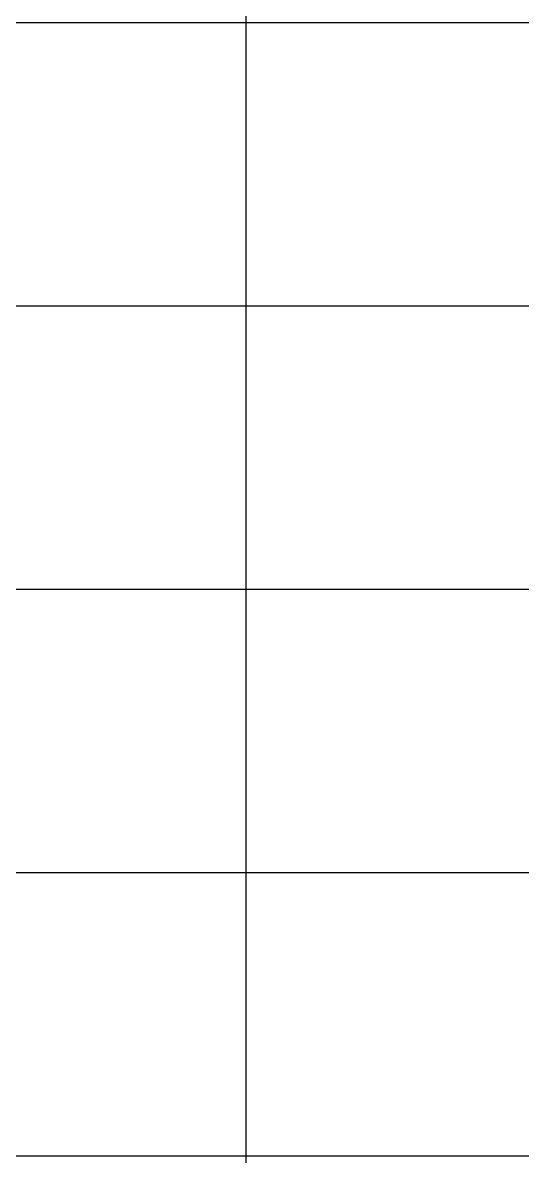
# Model space of a CAD drawing. Extents: x -32000 to 290600, y -96057 to 131250.
# Drawn here: x 203527 to 204584, y 78600 to 81000 of the extents above; entities that cross this region are included whole.
import ezdxf

# ---------------------------------------------------------------- set-up
doc = ezdxf.new("R2010")
doc.units = 0
doc.layers.add('XFDR30-50K$0$A-R-Plan', color=9, linetype='Continuous')

# ---------------------------------------------------------------- blocks, each defined once
blk = doc.blocks.new('XFDR30-50K')
at = {"layer": 'XFDR30-50K$0$A-R-Plan'}
for p, q in [((204000, 15000, 0), (204000, 89925, 0)), ((243101, 81000), (174600, 81000)), ((243101, 80400), (174600, 80400)), ((204860.8, 79800), (174600, 79800)), ((204860.8, 79200), (174600, 79200)), ((243101, 78600), (174600, 78600))]:
    blk.add_line(p, q, dxfattribs=at)

msp = doc.modelspace()

# ---------------------------------------------------------------- block references
msp.add_blockref('XFDR30-50K', (0, 0))

doc.saveas('drawing.dxf')
